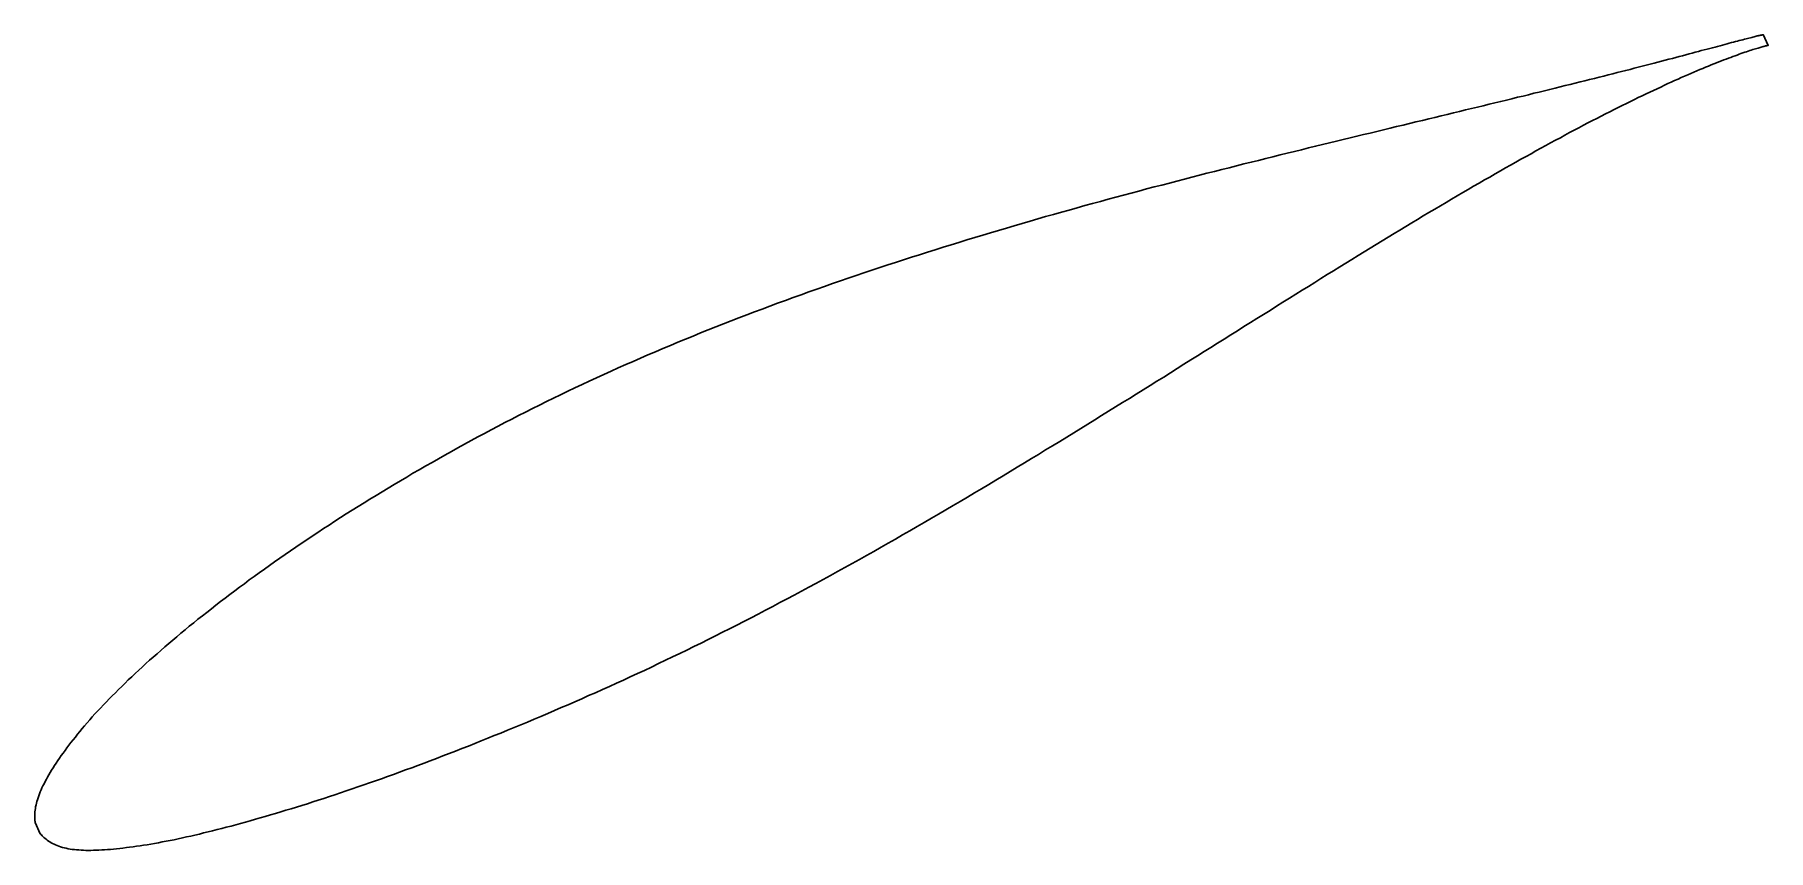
# Model space of a CAD drawing. Header units: metres. Extents: x -45 to 90, y -22 to 42.
import ezdxf

# ---------------------------------------------------------------- set-up
doc = ezdxf.new("R2010")
doc.units = ezdxf.units.M

msp = doc.modelspace()

# ---------------------------------------------------------------- linework, layer by layer
msp.add_lwpolyline([(89.47, 41.52), (89.47, 41.52), (89.46, 41.52), (89.45, 41.52), (89.43, 41.51), (89.4, 41.51), (89.37, 41.5), (89.34, 41.49), (89.29, 41.48), (89.25, 41.47), (89.19, 41.46), (89.13, 41.45), (89.07, 41.43), (89, 41.42), (88.93, 41.4), (88.85, 41.38), (88.76, 41.36), (88.67, 41.33), (88.57, 41.31), (88.47, 41.28), (88.36, 41.26), (88.25, 41.23), (88.13, 41.2), (88.01, 41.17), (87.88, 41.13), (87.75, 41.1), (87.61, 41.06), (87.47, 41.02), (87.32, 40.98), (87.16, 40.94), (87, 40.9), (86.83, 40.85), (86.66, 40.81), (86.49, 40.76), (86.31, 40.71), (86.12, 40.66), (85.93, 40.61), (85.73, 40.56), (85.53, 40.51), (85.32, 40.45), (85.11, 40.39), (84.89, 40.34), (84.66, 40.28), (84.44, 40.22), (84.2, 40.15), (83.96, 40.09), (83.72, 40.03), (83.47, 39.96), (83.22, 39.89), (82.96, 39.82), (82.69, 39.76), (82.43, 39.68), (82.15, 39.61), (81.87, 39.54), (81.59, 39.47), (81.3, 39.39), (81.01, 39.31), (80.71, 39.24), (80.4, 39.16), (80.09, 39.08), (79.78, 39), (79.46, 38.91), (79.14, 38.83), (78.81, 38.75), (78.48, 38.66), (78.14, 38.58), (77.8, 38.49), (77.45, 38.4), (77.1, 38.31), (76.74, 38.22), (76.38, 38.13), (76.01, 38.04), (75.64, 37.95), (75.27, 37.85), (74.89, 37.76), (74.51, 37.66), (74.12, 37.57), (73.72, 37.47), (73.33, 37.37), (72.92, 37.27), (72.52, 37.17), (72.11, 37.07), (71.69, 36.97), (71.27, 36.86), (70.85, 36.76), (70.42, 36.66), (69.99, 36.55), (69.56, 36.44), (69.12, 36.34), (68.67, 36.23), (68.23, 36.12), (67.77, 36.01), (67.32, 35.9), (66.86, 35.79), (66.4, 35.68), (65.93, 35.56), (65.46, 35.45), (64.98, 35.33), (64.5, 35.22), (64.02, 35.1), (63.54, 34.99), (63.05, 34.87), (62.55, 34.75), (62.06, 34.63), (61.56, 34.51), (61.05, 34.39), (60.55, 34.26), (60.04, 34.14), (59.52, 34.02), (59.01, 33.89), (58.49, 33.77), (57.97, 33.64), (57.44, 33.51), (56.91, 33.39), (56.38, 33.26), (55.84, 33.13), (55.31, 33), (54.77, 32.86), (54.22, 32.73), (53.68, 32.6), (53.13, 32.46), (52.58, 32.33), (52.02, 32.19), (51.47, 32.05), (50.91, 31.91), (50.34, 31.77), (49.78, 31.63), (49.21, 31.49), (48.65, 31.35), (48.08, 31.2), (47.5, 31.06), (46.93, 30.91), (46.35, 30.77), (45.77, 30.62), (45.19, 30.47), (44.61, 30.32), (44.02, 30.17), (43.44, 30.01), (42.85, 29.86), (42.26, 29.71), (41.67, 29.55), (41.07, 29.39), (40.48, 29.23), (39.88, 29.07), (39.29, 28.91), (38.69, 28.75), (38.09, 28.59), (37.48, 28.42), (36.88, 28.26), (36.28, 28.09), (35.67, 27.92), (35.07, 27.75), (34.46, 27.58), (33.85, 27.41), (33.25, 27.23), (32.64, 27.06), (32.03, 26.88), (31.42, 26.7), (30.81, 26.52), (30.2, 26.34), (29.58, 26.16), (28.97, 25.97), (28.36, 25.79), (27.74, 25.6), (27.13, 25.41), (26.52, 25.23), (25.9, 25.03), (25.29, 24.84), (24.68, 24.65), (24.06, 24.45), (23.45, 24.26), (22.84, 24.06), (22.22, 23.86), (21.61, 23.66), (21, 23.46), (20.38, 23.25), (19.77, 23.05), (19.16, 22.84), (18.55, 22.63), (17.94, 22.42), (17.33, 22.21), (16.72, 22), (16.11, 21.78), (15.5, 21.57), (14.9, 21.35), (14.29, 21.13), (13.69, 20.91), (13.08, 20.69), (12.48, 20.47), (11.88, 20.24), (11.28, 20.02), (10.68, 19.79), (10.08, 19.56), (9.48, 19.33), (8.89, 19.09), (8.29, 18.86), (7.7, 18.62), (7.11, 18.39), (6.52, 18.15), (5.94, 17.91), (5.35, 17.67), (4.77, 17.42), (4.18, 17.18), (3.6, 16.93), (3.03, 16.68), (2.45, 16.43), (1.88, 16.18), (1.3, 15.93), (0.73, 15.67), (0.17, 15.42), (-0.4, 15.16), (-0.96, 14.9), (-1.52, 14.64), (-2.08, 14.38), (-2.64, 14.12), (-3.19, 13.86), (-3.74, 13.59), (-4.29, 13.33), (-4.84, 13.06), (-5.38, 12.79), (-5.93, 12.52), (-6.46, 12.25), (-7, 11.98), (-7.53, 11.7), (-8.06, 11.43), (-8.59, 11.15), (-9.12, 10.88), (-9.64, 10.6), (-10.16, 10.32), (-10.67, 10.04), (-11.19, 9.76), (-11.7, 9.48), (-12.21, 9.2), (-12.71, 8.92), (-13.21, 8.63), (-13.71, 8.35), (-14.2, 8.07), (-14.7, 7.78), (-15.19, 7.5), (-15.67, 7.21), (-16.15, 6.93), (-16.63, 6.64), (-17.11, 6.36), (-17.58, 6.07), (-18.05, 5.78), (-18.52, 5.5), (-18.98, 5.21), (-19.44, 4.93), (-19.9, 4.64), (-20.35, 4.35), (-20.8, 4.07), (-21.24, 3.78), (-21.69, 3.49), (-22.12, 3.21), (-22.56, 2.92), (-22.99, 2.63), (-23.42, 2.35), (-23.84, 2.06), (-24.26, 1.78), (-24.68, 1.49), (-25.09, 1.21), (-25.5, 0.92), (-25.91, 0.64), (-26.31, 0.36), (-26.7, 0.07), (-27.1, -0.21), (-27.49, -0.49), (-27.87, -0.77), (-28.25, -1.06), (-28.63, -1.34), (-29, -1.62), (-29.37, -1.89), (-29.74, -2.17), (-30.1, -2.45), (-30.46, -2.73), (-30.81, -3), (-31.16, -3.28), (-31.51, -3.55), (-31.85, -3.82), (-32.18, -4.09), (-32.52, -4.36), (-32.84, -4.63), (-33.17, -4.9), (-33.49, -5.17), (-33.8, -5.43), (-34.11, -5.7), (-34.42, -5.96), (-34.72, -6.23), (-35.02, -6.49), (-35.31, -6.75), (-35.6, -7), (-35.89, -7.26), (-36.17, -7.52), (-36.44, -7.77), (-36.72, -8.02), (-36.98, -8.28), (-37.25, -8.52), (-37.5, -8.77), (-37.76, -9.02), (-38.01, -9.26), (-38.25, -9.51), (-38.49, -9.75), (-38.72, -9.99), (-38.95, -10.23), (-39.18, -10.46), (-39.4, -10.7), (-39.62, -10.93), (-39.83, -11.16), (-40.04, -11.39), (-40.24, -11.62), (-40.44, -11.85), (-40.63, -12.07), (-40.82, -12.29), (-41, -12.51), (-41.18, -12.73), (-41.35, -12.95), (-41.52, -13.16), (-41.69, -13.37), (-41.85, -13.58), (-42, -13.79), (-42.15, -13.99), (-42.3, -14.19), (-42.44, -14.39), (-42.58, -14.59), (-42.71, -14.78), (-42.84, -14.97), (-42.96, -15.16), (-43.08, -15.35), (-43.19, -15.53), (-43.3, -15.71), (-43.41, -15.89), (-43.51, -16.06), (-43.6, -16.23), (-43.69, -16.4), (-43.78, -16.57), (-43.86, -16.73), (-43.94, -16.9), (-44.01, -17.05), (-44.07, -17.21), (-44.13, -17.36), (-44.19, -17.51), (-44.24, -17.66), (-44.29, -17.81), (-44.33, -17.95), (-44.37, -18.09), (-44.4, -18.22), (-44.43, -18.36), (-44.45, -18.49), (-44.47, -18.61), (-44.49, -18.74), (-44.5, -18.85), (-44.5, -18.97), (-44.5, -19.08), (-44.5, -19.18), (-44.5, -19.28), (-44.49, -19.37), (-44.48, -19.44), (-44.47, -19.51), (-44.47, -19.56), (-44.46, -19.59), (-44.07, -20.45), (-44.06, -20.46), (-44.05, -20.47), (-44.02, -20.5), (-43.98, -20.54), (-43.93, -20.6), (-43.86, -20.66), (-43.79, -20.73), (-43.71, -20.8), (-43.62, -20.88), (-43.53, -20.95), (-43.44, -21.02), (-43.33, -21.08), (-43.23, -21.15), (-43.12, -21.21), (-43, -21.27), (-42.88, -21.32), (-42.76, -21.37), (-42.63, -21.42), (-42.49, -21.46), (-42.35, -21.51), (-42.21, -21.54), (-42.06, -21.58), (-41.91, -21.61), (-41.75, -21.64), (-41.59, -21.66), (-41.43, -21.68), (-41.26, -21.7), (-41.08, -21.71), (-40.9, -21.72), (-40.72, -21.73), (-40.53, -21.74), (-40.34, -21.74), (-40.14, -21.74), (-39.94, -21.73), (-39.73, -21.73), (-39.52, -21.72), (-39.3, -21.71), (-39.08, -21.69), (-38.86, -21.68), (-38.63, -21.66), (-38.39, -21.64), (-38.15, -21.61), (-37.91, -21.59), (-37.66, -21.56), (-37.4, -21.53), (-37.15, -21.5), (-36.88, -21.46), (-36.62, -21.42), (-36.34, -21.38), (-36.07, -21.34), (-35.79, -21.3), (-35.5, -21.25), (-35.21, -21.2), (-34.92, -21.15), (-34.62, -21.09), (-34.32, -21.03), (-34.01, -20.97), (-33.7, -20.91), (-33.38, -20.84), (-33.06, -20.78), (-32.74, -20.7), (-32.41, -20.63), (-32.08, -20.55), (-31.74, -20.48), (-31.41, -20.39), (-31.06, -20.31), (-30.71, -20.22), (-30.36, -20.13), (-30.01, -20.04), (-29.65, -19.95), (-29.28, -19.85), (-28.91, -19.75), (-28.54, -19.65), (-28.17, -19.55), (-27.79, -19.44), (-27.4, -19.33), (-27.02, -19.22), (-26.63, -19.11), (-26.23, -18.99), (-25.84, -18.88), (-25.43, -18.76), (-25.03, -18.63), (-24.62, -18.51), (-24.21, -18.38), (-23.79, -18.25), (-23.37, -18.12), (-22.95, -17.98), (-22.53, -17.84), (-22.1, -17.71), (-21.66, -17.56), (-21.23, -17.42), (-20.79, -17.27), (-20.35, -17.12), (-19.9, -16.97), (-19.45, -16.82), (-19, -16.66), (-18.55, -16.5), (-18.09, -16.34), (-17.63, -16.18), (-17.17, -16.01), (-16.7, -15.85), (-16.23, -15.68), (-15.76, -15.5), (-15.28, -15.33), (-14.81, -15.15), (-14.32, -14.97), (-13.84, -14.79), (-13.36, -14.61), (-12.87, -14.42), (-12.38, -14.23), (-11.88, -14.04), (-11.39, -13.85), (-10.89, -13.65), (-10.39, -13.45), (-9.89, -13.25), (-9.38, -13.05), (-8.88, -12.84), (-8.37, -12.64), (-7.86, -12.43), (-7.34, -12.22), (-6.83, -12), (-6.31, -11.79), (-5.79, -11.57), (-5.27, -11.35), (-4.74, -11.13), (-4.22, -10.9), (-3.69, -10.67), (-3.16, -10.45), (-2.63, -10.21), (-2.1, -9.98), (-1.57, -9.74), (-1.03, -9.51), (-0.5, -9.27), (0.04, -9.02), (0.58, -8.78), (1.12, -8.53), (1.66, -8.28), (2.21, -8.03), (2.75, -7.78), (3.3, -7.52), (3.84, -7.26), (4.39, -7), (4.94, -6.74), (5.49, -6.47), (6.04, -6.21), (6.59, -5.94), (7.14, -5.66), (7.7, -5.39), (8.25, -5.11), (8.8, -4.83), (9.36, -4.55), (9.91, -4.27), (10.47, -3.99), (11.03, -3.7), (11.58, -3.41), (12.14, -3.12), (12.7, -2.83), (13.26, -2.53), (13.81, -2.24), (14.37, -1.94), (14.93, -1.64), (15.49, -1.34), (16.05, -1.04), (16.61, -0.73), (17.17, -0.42), (17.73, -0.11), (18.29, 0.19), (18.85, 0.51), (19.41, 0.82), (19.97, 1.13), (20.53, 1.45), (21.09, 1.77), (21.65, 2.08), (22.2, 2.4), (22.76, 2.72), (23.32, 3.04), (23.88, 3.37), (24.44, 3.69), (25, 4.02), (25.55, 4.34), (26.11, 4.67), (26.67, 5), (27.22, 5.32), (27.78, 5.65), (28.33, 5.98), (28.89, 6.31), (29.44, 6.64), (29.99, 6.98), (30.55, 7.31), (31.1, 7.64), (31.65, 7.97), (32.2, 8.31), (32.75, 8.64), (33.3, 8.97), (33.84, 9.31), (34.39, 9.64), (34.94, 9.97), (35.48, 10.31), (36.03, 10.64), (36.57, 10.98), (37.11, 11.31), (37.65, 11.65), (38.19, 11.98), (38.73, 12.31), (39.27, 12.65), (39.81, 12.98), (40.34, 13.31), (40.87, 13.65), (41.41, 13.98), (41.94, 14.31), (42.47, 14.64), (43, 14.97), (43.52, 15.3), (44.05, 15.63), (44.57, 15.96), (45.1, 16.29), (45.62, 16.61), (46.14, 16.94), (46.65, 17.27), (47.17, 17.59), (47.69, 17.91), (48.2, 18.24), (48.71, 18.56), (49.22, 18.88), (49.73, 19.19), (50.23, 19.51), (50.74, 19.83), (51.24, 20.14), (51.74, 20.46), (52.24, 20.77), (52.74, 21.08), (53.23, 21.39), (53.72, 21.7), (54.21, 22), (54.7, 22.31), (55.19, 22.61), (55.67, 22.91), (56.16, 23.21), (56.64, 23.51), (57.11, 23.8), (57.59, 24.09), (58.06, 24.39), (58.53, 24.68), (59, 24.96), (59.47, 25.25), (59.93, 25.53), (60.4, 25.81), (60.85, 26.09), (61.31, 26.37), (61.77, 26.65), (62.22, 26.92), (62.67, 27.19), (63.11, 27.46), (63.56, 27.72), (64, 27.99), (64.44, 28.25), (64.88, 28.51), (65.31, 28.76), (65.74, 29.02), (66.17, 29.27), (66.59, 29.52), (67.02, 29.76), (67.44, 30), (67.85, 30.25), (68.27, 30.48), (68.68, 30.72), (69.09, 30.95), (69.49, 31.18), (69.89, 31.41), (70.29, 31.63), (70.69, 31.86), (71.08, 32.08), (71.47, 32.29), (71.85, 32.51), (72.24, 32.72), (72.62, 32.93), (72.99, 33.13), (73.37, 33.33), (73.74, 33.53), (74.1, 33.73), (74.46, 33.92), (74.82, 34.12), (75.18, 34.3), (75.53, 34.49), (75.88, 34.67), (76.23, 34.85), (76.57, 35.03), (76.91, 35.2), (77.24, 35.37), (77.57, 35.54), (77.9, 35.71), (78.22, 35.87), (78.54, 36.03), (78.86, 36.19), (79.17, 36.34), (79.48, 36.49), (79.78, 36.64), (80.08, 36.78), (80.38, 36.93), (80.67, 37.06), (80.96, 37.2), (81.24, 37.33), (81.52, 37.46), (81.8, 37.59), (82.07, 37.72), (82.34, 37.84), (82.6, 37.96), (82.86, 38.07), (83.11, 38.19), (83.37, 38.3), (83.61, 38.41), (83.85, 38.51), (84.09, 38.61), (84.33, 38.71), (84.55, 38.81), (84.78, 38.9), (85, 38.99), (85.21, 39.08), (85.43, 39.17), (85.63, 39.25), (85.83, 39.33), (86.03, 39.41), (86.22, 39.49), (86.41, 39.56), (86.59, 39.63), (86.77, 39.7), (86.95, 39.76), (87.12, 39.83), (87.28, 39.89), (87.44, 39.94), (87.59, 40), (87.74, 40.05), (87.89, 40.1), (88.03, 40.15), (88.16, 40.2), (88.29, 40.24), (88.42, 40.28), (88.54, 40.32), (88.65, 40.36), (88.76, 40.39), (88.87, 40.42), (88.97, 40.45), (89.06, 40.48), (89.15, 40.51), (89.24, 40.53), (89.31, 40.56), (89.39, 40.58), (89.46, 40.59), (89.52, 40.61), (89.58, 40.62), (89.63, 40.64), (89.68, 40.65), (89.72, 40.66), (89.76, 40.67), (89.79, 40.67), (89.81, 40.68), (89.83, 40.68), (89.85, 40.68), (89.86, 40.68), (89.86, 40.68), (89.47, 41.52)], close=True)

doc.saveas('drawing.dxf')
